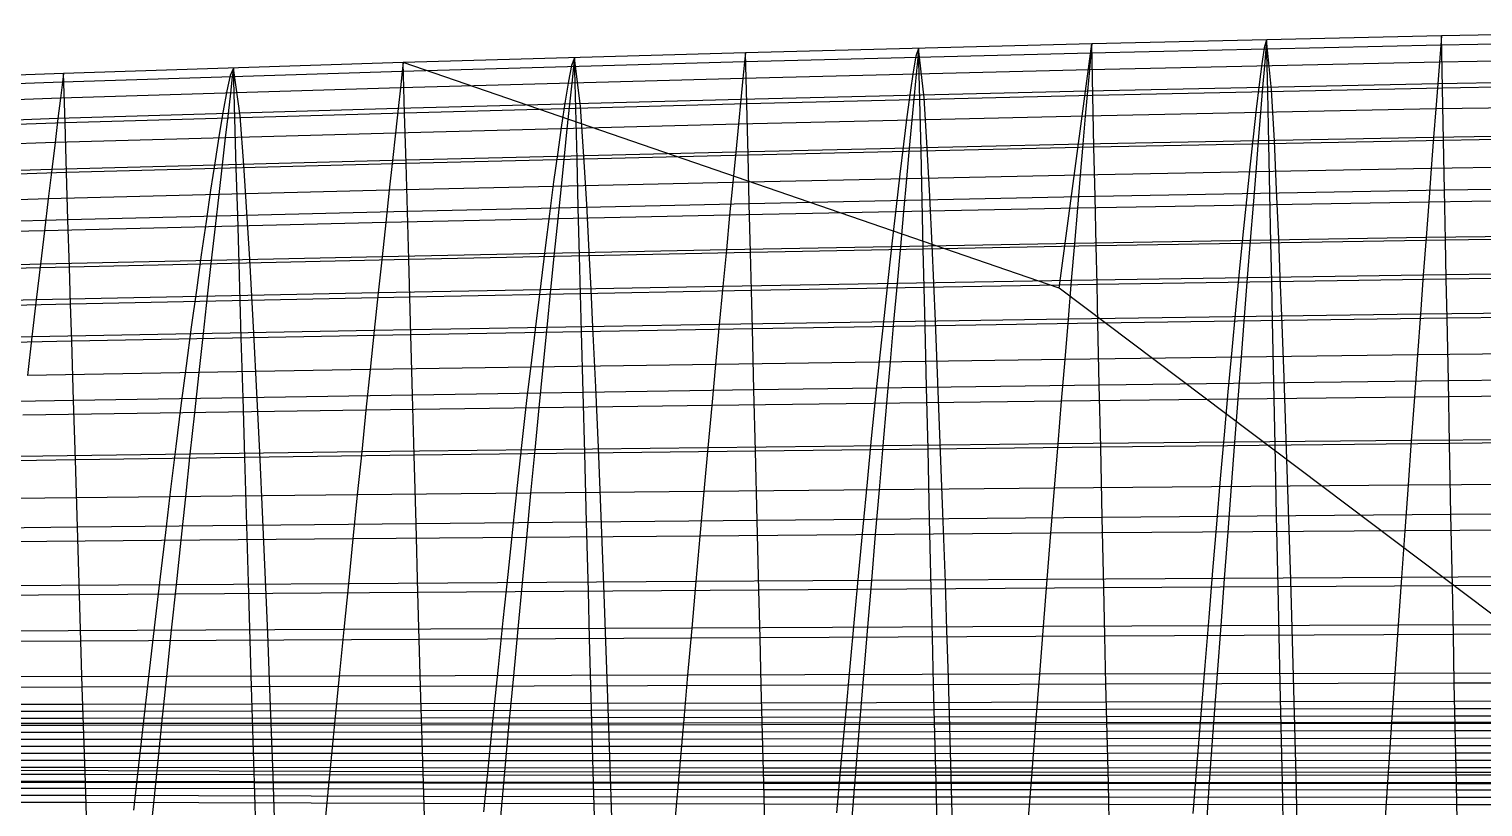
# Model space of a CAD drawing. Extents: x -530 to 530, y -2 to 255.
# Drawn here: x -269.4 to -172.4, y 202.1 to 254 of the extents above; entities that cross this region are included whole.
import ezdxf

# ---------------------------------------------------------------- set-up
doc = ezdxf.new("R2010")
doc.units = 0
doc.header["$MEASUREMENT"] = 0
doc.layers.add('default', color=7, linetype='Continuous')

msp = doc.modelspace()

# ---------------------------------------------------------------- linework, layer by layer
at = {"layer": 'default', "color": 5, "linetype": 'Continuous'}
for p, q in [((-175.155, 253.565, 23.389), (-198.49, 253.032, 31.824)), ((-175.155, 253.565, 23.389), (-198.49, 253.032, 31.824)), ((-175.155, 253.565, 23.389), (-175.203, 252.944, 23.26)), ((-151.002, 253.39, 17.173), (-175.203, 252.944, 23.26)), ((-150.961, 254.017, 17.306), (-175.155, 253.565, 23.389)), ((-150.961, 254.017, 17.306), (-175.155, 253.565, 23.389)), ((-221.586, 252.429, 40.057), (-244.416, 251.777, 48.146)), ((-221.586, 252.429, 40.057), (-244.416, 251.777, 48.146)), ((-221.586, 252.429, 40.057), (-221.646, 251.823, 39.934)), ((-198.544, 252.419, 31.698), (-221.646, 251.823, 39.934)), ((-198.49, 253.032, 31.824), (-221.586, 252.429, 40.057)), ((-198.49, 253.032, 31.824), (-221.586, 252.429, 40.057)), ((-198.544, 252.419, 31.698), (-198.642, 251.306, 31.467)), ((-198.49, 253.032, 31.824), (-198.544, 252.419, 31.698)), ((-175.203, 252.944, 23.26), (-198.544, 252.419, 31.698)), ((-175.203, 252.944, 23.26), (-175.291, 251.819, 23.024)), ((-151.078, 252.254, 16.932), (-175.291, 251.819, 23.024)), ((-244.416, 251.777, 48.146), (-267.082, 251.062, 56.161)), ((-244.416, 251.777, 48.146), (-267.082, 251.062, 56.161)), ((-221.646, 251.823, 39.934), (-244.482, 251.18, 48.027)), ((-244.416, 251.777, 48.146), (-244.482, 251.18, 48.027)), ((-221.646, 251.823, 39.934), (-221.755, 250.724, 39.71)), ((-198.642, 251.306, 31.467), (-221.755, 250.724, 39.71)), ((-198.642, 251.306, 31.467), (-198.768, 249.878, 31.175)), ((-175.291, 251.819, 23.024), (-198.642, 251.306, 31.467)), ((-175.291, 251.819, 23.024), (-175.402, 250.375, 22.724)), ((-267.154, 250.475, 56.047), (-288.612, 249.697, 66.347)), ((-267.082, 251.062, 56.161), (-288.535, 250.274, 66.456)), ((-267.082, 251.062, 56.161), (-288.535, 250.274, 66.456)), ((-267.154, 250.475, 56.047), (-267.286, 249.409, 55.84)), ((-244.482, 251.18, 48.027), (-267.154, 250.475, 56.047)), ((-267.082, 251.062, 56.161), (-267.154, 250.475, 56.047)), ((-244.482, 251.18, 48.027), (-244.603, 250.097, 47.811)), ((-221.755, 250.724, 39.71), (-244.603, 250.097, 47.811)), ((-221.755, 250.724, 39.71), (-221.894, 249.315, 39.426)), ((-175.402, 250.375, 22.724), (-198.768, 249.878, 31.175)), ((-175.402, 250.375, 22.724), (-175.532, 248.686, 22.375)), ((-151.174, 250.797, 16.626), (-175.402, 250.375, 22.724)), ((-267.286, 249.409, 55.84), (-288.752, 248.651, 66.148)), ((-267.286, 249.409, 55.84), (-267.453, 248.044, 55.576)), ((-244.603, 250.097, 47.811), (-267.286, 249.409, 55.84)), ((-244.603, 250.097, 47.811), (-244.756, 248.709, 47.536)), ((-221.894, 249.315, 39.426), (-244.756, 248.709, 47.536)), ((-221.894, 249.315, 39.426), (-222.055, 247.666, 39.095)), ((-198.768, 249.878, 31.175), (-221.894, 249.315, 39.426)), ((-198.768, 249.878, 31.175), (-198.914, 248.208, 30.834)), ((-244.756, 248.709, 47.536), (-267.453, 248.044, 55.576)), ((-244.756, 248.709, 47.536), (-244.935, 247.083, 47.217)), ((-175.532, 248.686, 22.375), (-198.914, 248.208, 30.834)), ((-175.532, 248.686, 22.375), (-175.678, 246.787, 21.986)), ((-151.286, 249.091, 16.269), (-175.532, 248.686, 22.375)), ((-267.453, 248.044, 55.576), (-288.931, 247.31, 65.895)), ((-267.453, 248.044, 55.576), (-267.648, 246.444, 55.269)), ((-222.055, 247.666, 39.095), (-244.935, 247.083, 47.217)), ((-222.055, 247.666, 39.095), (-222.236, 245.812, 38.725)), ((-198.914, 248.208, 30.834), (-222.055, 247.666, 39.095)), ((-198.914, 248.208, 30.834), (-199.077, 246.33, 30.454)), ((-267.648, 246.444, 55.269), (-289.14, 245.74, 65.601)), ((-267.648, 246.444, 55.269), (-267.866, 244.647, 54.927)), ((-244.935, 247.083, 47.217), (-267.648, 246.444, 55.269)), ((-244.935, 247.083, 47.217), (-245.135, 245.256, 46.86)), ((-175.678, 246.787, 21.986), (-199.077, 246.33, 30.454)), ((-175.678, 246.787, 21.986), (-175.835, 244.713, 21.566)), ((-151.411, 247.174, 15.871), (-175.678, 246.787, 21.986)), ((-222.236, 245.812, 38.725), (-245.135, 245.256, 46.86)), ((-222.236, 245.812, 38.725), (-222.432, 243.788, 38.327)), ((-199.077, 246.33, 30.454), (-222.236, 245.812, 38.725)), ((-199.077, 246.33, 30.454), (-199.254, 244.279, 30.045)), ((-267.866, 244.647, 54.927), (-289.373, 243.975, 65.274)), ((-267.866, 244.647, 54.927), (-268.102, 242.685, 54.558)), ((-245.135, 245.256, 46.86), (-267.866, 244.647, 54.927)), ((-245.135, 245.256, 46.86), (-245.352, 243.261, 46.476)), ((-175.835, 244.713, 21.566), (-199.254, 244.279, 30.045)), ((-175.835, 244.713, 21.566), (-176.004, 242.479, 21.118)), ((-151.547, 245.08, 15.442), (-175.835, 244.713, 21.566)), ((-222.432, 243.788, 38.327), (-245.352, 243.261, 46.476)), ((-222.432, 243.788, 38.327), (-222.641, 241.607, 37.902)), ((-199.254, 244.279, 30.045), (-222.432, 243.788, 38.327)), ((-199.254, 244.279, 30.045), (-199.443, 242.07, 29.607)), ((-268.102, 242.685, 54.558), (-289.625, 242.048, 64.92)), ((-268.102, 242.685, 54.558), (-268.354, 240.57, 54.164)), ((-245.352, 243.261, 46.476), (-268.102, 242.685, 54.558)), ((-245.352, 243.261, 46.476), (-245.583, 241.112, 46.066)), ((-176.004, 242.479, 21.118), (-199.443, 242.07, 29.607)), ((-176.004, 242.479, 21.118), (-176.182, 240.107, 20.647)), ((-151.692, 242.824, 14.984), (-176.004, 242.479, 21.118)), ((-222.641, 241.607, 37.902), (-245.583, 241.112, 46.066)), ((-222.641, 241.607, 37.902), (-222.862, 239.291, 37.454)), ((-199.443, 242.07, 29.607), (-222.641, 241.607, 37.902)), ((-199.443, 242.07, 29.607), (-199.643, 239.725, 29.147)), ((-268.354, 240.57, 54.164), (-289.895, 239.972, 64.543)), ((-268.354, 240.57, 54.164), (-268.621, 238.325, 53.75)), ((-245.583, 241.112, 46.066), (-268.354, 240.57, 54.164)), ((-245.583, 241.112, 46.066), (-245.828, 238.83, 45.634)), ((-199.643, 239.725, 29.147), (-222.862, 239.291, 37.454)), ((-199.643, 239.725, 29.147), (-199.851, 237.252, 28.668)), ((-176.182, 240.107, 20.647), (-199.643, 239.725, 29.147)), ((-176.182, 240.107, 20.647), (-176.367, 237.607, 20.156)), ((-151.845, 240.429, 14.502), (-176.182, 240.107, 20.647)), ((-245.828, 238.83, 45.634), (-268.621, 238.325, 53.75)), ((-245.828, 238.83, 45.634), (-246.083, 236.425, 45.185)), ((-222.862, 239.291, 37.454), (-245.828, 238.83, 45.634)), ((-222.862, 239.291, 37.454), (-223.093, 236.851, 36.989)), ((-268.621, 238.325, 53.75), (-290.18, 237.768, 64.146)), ((-268.621, 238.325, 53.75), (-268.899, 235.959, 53.319)), ((-152.005, 237.905, 14.001), (-176.367, 237.607, 20.156)), ((-223.093, 236.851, 36.989), (-246.083, 236.425, 45.185)), ((-223.093, 236.851, 36.989), (-223.333, 234.302, 36.506)), ((-199.851, 237.252, 28.668), (-223.093, 236.851, 36.989)), ((-199.851, 237.252, 28.668), (-200.068, 234.671, 28.171)), ((-176.367, 237.607, 20.156), (-199.851, 237.252, 28.668)), ((-176.367, 237.607, 20.156), (-176.56, 234.996, 19.647)), ((-268.899, 235.959, 53.319), (-290.477, 235.444, 63.733)), ((-268.899, 235.959, 53.319), (-269.188, 233.488, 52.872)), ((-246.083, 236.425, 45.185), (-268.899, 235.959, 53.319)), ((-246.083, 236.425, 45.185), (-246.348, 233.913, 44.719)), ((-176.56, 234.996, 19.647), (-200.068, 234.671, 28.171)), ((-176.56, 234.996, 19.647), (-176.759, 232.279, 19.126)), ((-152.171, 235.269, 13.48), (-176.56, 234.996, 19.647)), ((-246.348, 233.913, 44.719), (-269.188, 233.488, 52.872)), ((-246.348, 233.913, 44.719), (-246.621, 231.299, 44.242)), ((-223.333, 234.302, 36.506), (-246.348, 233.913, 44.719)), ((-223.333, 234.302, 36.506), (-223.579, 231.65, 36.011)), ((-200.068, 234.671, 28.171), (-223.333, 234.302, 36.506)), ((-200.068, 234.671, 28.171), (-200.29, 231.984, 27.663)), ((-269.188, 233.488, 52.872), (-290.787, 233.018, 63.305)), ((-269.188, 233.488, 52.872), (-269.486, 230.917, 52.415)), ((-200.29, 231.984, 27.663), (-223.579, 231.65, 36.011)), ((-200.29, 231.984, 27.663), (-200.52, 229.205, 27.141)), ((-176.759, 232.279, 19.126), (-200.29, 231.984, 27.663)), ((-176.759, 232.279, 19.126), (-176.963, 229.469, 18.591)), ((-152.342, 232.526, 12.948), (-176.759, 232.279, 19.126)), ((-246.621, 231.299, 44.242), (-269.486, 230.917, 52.415)), ((-246.621, 231.299, 44.242), (-246.902, 228.595, 43.753)), ((-223.579, 231.65, 36.011), (-246.621, 231.299, 44.242)), ((-223.579, 231.65, 36.011), (-223.833, 228.906, 35.504)), ((-223.833, 228.906, 35.504), (-246.902, 228.595, 43.753)), ((-223.833, 228.906, 35.504), (-224.092, 226.079, 34.987)), ((-200.52, 229.205, 27.141), (-223.833, 228.906, 35.504)), ((-200.52, 229.205, 27.141), (-200.754, 226.341, 26.61)), ((-176.963, 229.469, 18.591), (-200.52, 229.205, 27.141)), ((-176.963, 229.469, 18.591), (-177.171, 226.572, 18.047)), ((-152.518, 229.689, 12.401), (-176.963, 229.469, 18.591)), ((-246.902, 228.595, 43.753), (-269.792, 228.257, 51.945)), ((-246.902, 228.595, 43.753), (-247.189, 225.808, 43.255)), ((-224.092, 226.079, 34.987), (-247.189, 225.808, 43.255)), ((-224.092, 226.079, 34.987), (-224.356, 223.174, 34.464)), ((-200.754, 226.341, 26.61), (-224.092, 226.079, 34.987)), ((-200.754, 226.341, 26.61), (-200.992, 223.398, 26.071)), ((-177.171, 226.572, 18.047), (-200.754, 226.341, 26.61)), ((-177.171, 226.572, 18.047), (-177.384, 223.596, 17.496)), ((-152.697, 226.764, 11.844), (-177.171, 226.572, 18.047)), ((-247.189, 225.808, 43.255), (-270.105, 225.515, 51.467)), ((-247.189, 225.808, 43.255), (-247.481, 222.945, 42.751)), ((-224.356, 223.174, 34.464), (-247.481, 222.945, 42.751)), ((-224.356, 223.174, 34.464), (-224.624, 220.199, 33.933)), ((-200.992, 223.398, 26.071), (-224.356, 223.174, 34.464)), ((-200.992, 223.398, 26.071), (-201.235, 220.385, 25.524)), ((-177.384, 223.596, 17.496), (-200.992, 223.398, 26.071)), ((-177.384, 223.596, 17.496), (-177.6, 220.549, 16.935)), ((-152.88, 223.76, 11.281), (-177.384, 223.596, 17.496)), ((-247.481, 222.945, 42.751), (-270.423, 222.699, 50.983)), ((-247.481, 222.945, 42.751), (-247.778, 220.014, 42.238)), ((-224.624, 220.199, 33.933), (-247.778, 220.014, 42.238)), ((-224.624, 220.199, 33.933), (-224.896, 217.16, 33.399)), ((-201.235, 220.385, 25.524), (-224.624, 220.199, 33.933)), ((-201.235, 220.385, 25.524), (-201.48, 217.306, 24.975)), ((-177.6, 220.549, 16.935), (-201.235, 220.385, 25.524)), ((-177.6, 220.549, 16.935), (-177.818, 217.436, 16.372)), ((-153.066, 220.684, 10.707), (-177.6, 220.549, 16.935)), ((-247.778, 220.014, 42.238), (-270.747, 219.815, 50.491)), ((-247.778, 220.014, 42.238), (-248.078, 217.018, 41.723)), ((-201.48, 217.306, 24.975), (-224.896, 217.16, 33.399)), ((-201.48, 217.306, 24.975), (-201.728, 214.166, 24.419)), ((-177.818, 217.436, 16.372), (-201.48, 217.306, 24.975)), ((-177.818, 217.436, 16.372), (-178.039, 214.261, 15.802)), ((-153.254, 217.541, 10.132), (-177.818, 217.436, 16.372)), ((-248.078, 217.018, 41.723), (-271.074, 216.868, 49.997)), ((-248.078, 217.018, 41.723), (-248.382, 213.963, 41.202)), ((-224.896, 217.16, 33.399), (-248.078, 217.018, 41.723)), ((-224.896, 217.16, 33.399), (-225.171, 214.06, 32.858)), ((-248.382, 213.963, 41.202), (-271.406, 213.862, 49.498)), ((-248.382, 213.963, 41.202), (-248.689, 210.859, 40.679)), ((-225.171, 214.06, 32.858), (-248.382, 213.963, 41.202)), ((-225.171, 214.06, 32.858), (-225.448, 210.91, 32.315)), ((-201.728, 214.166, 24.419), (-225.171, 214.06, 32.858)), ((-201.728, 214.166, 24.419), (-201.979, 210.976, 23.86)), ((-178.039, 214.261, 15.802), (-201.728, 214.166, 24.419)), ((-178.039, 214.261, 15.802), (-178.262, 211.034, 15.23)), ((-153.445, 214.335, 9.549), (-178.039, 214.261, 15.802)), ((-248.689, 210.859, 40.679), (-271.741, 210.808, 48.996)), ((-248.689, 210.859, 40.679), (-248.998, 207.702, 40.156)), ((-225.448, 210.91, 32.315), (-248.689, 210.859, 40.679)), ((-225.448, 210.91, 32.315), (-225.727, 207.707, 31.773)), ((-201.979, 210.976, 23.86), (-225.448, 210.91, 32.315)), ((-201.979, 210.976, 23.86), (-202.231, 207.731, 23.302)), ((-178.262, 211.034, 15.23), (-201.979, 210.976, 23.86)), ((-178.262, 211.034, 15.23), (-178.487, 207.753, 14.657)), ((-153.637, 211.077, 8.963), (-178.262, 211.034, 15.23)), ((-248.998, 207.702, 40.156), (-272.077, 207.702, 48.494)), ((-248.998, 207.702, 40.156), (-249.308, 204.502, 39.631)), ((-225.727, 207.707, 31.773), (-248.998, 207.702, 40.156)), ((-225.727, 207.707, 31.773), (-226.008, 204.46, 31.228)), ((-202.231, 207.731, 23.302), (-225.727, 207.707, 31.773)), ((-202.231, 207.731, 23.302), (-202.484, 204.442, 22.741)), ((-178.487, 207.753, 14.657), (-202.231, 207.731, 23.302)), ((-178.487, 207.753, 14.657), (-178.713, 204.427, 14.083)), ((-153.83, 207.764, 8.378), (-178.487, 207.753, 14.657)), ((-249.308, 204.502, 39.631), (-272.416, 204.554, 47.991)), ((-249.308, 204.502, 39.631), (-249.621, 201.265, 39.104)), ((-226.008, 204.46, 31.228), (-249.308, 204.502, 39.631)), ((-226.008, 204.46, 31.228), (-226.29, 201.175, 30.681)), ((-202.484, 204.442, 22.741), (-226.008, 204.46, 31.228)), ((-202.484, 204.442, 22.741), (-202.74, 201.115, 22.179)), ((-178.713, 204.427, 14.083), (-202.484, 204.442, 22.741)), ((-178.713, 204.427, 14.083), (-178.94, 201.062, 13.506)), ((-154.024, 204.407, 7.791), (-178.713, 204.427, 14.083))]:
    msp.add_line(p, q, dxfattribs=at)
at = {"layer": 'default', "color": 4, "linetype": 'Continuous'}
for p, q in [((-186.822, 253.299, 27.607), (-186.978, 252.766, 27.112)), ((-186.485, 249.97, 29.031), (-186.822, 253.299, 27.607)), ((-210.211, 252.205, 35.458), (-210.394, 251.156, 34.987)), ((-210.038, 252.731, 35.941), (-210.211, 252.205, 35.458)), ((-209.663, 249.44, 37.334), (-210.038, 252.731, 35.941)), ((-186.978, 252.766, 27.112), (-187.142, 251.704, 26.63)), ((-255.749, 251.42, 52.153), (-255.961, 250.911, 51.696)), ((-255.292, 248.219, 53.48), (-255.749, 251.42, 52.153)), ((-233.193, 251.585, 43.63), (-233.396, 250.551, 43.172)), ((-233.001, 252.103, 44.101), (-233.193, 251.585, 43.63)), ((-232.587, 248.854, 45.462), (-233.001, 252.103, 44.101)), ((-187.142, 251.704, 26.63), (-187.321, 250.317, 26.12)), ((-255.961, 250.911, 51.696), (-256.184, 249.894, 51.252)), ((-233.396, 250.551, 43.172), (-233.617, 249.2, 42.688)), ((-210.394, 251.156, 34.987), (-210.594, 249.786, 34.489)), ((-187.321, 250.317, 26.12), (-187.516, 248.681, 25.577)), ((-256.184, 249.894, 51.252), (-256.427, 248.564, 50.783)), ((-210.594, 249.786, 34.489), (-210.811, 248.169, 33.959)), ((-209.46, 246.068, 38.216), (-209.663, 249.44, 37.334)), ((-186.301, 246.56, 29.932), (-186.485, 249.97, 29.031)), ((-256.427, 248.564, 50.783), (-256.692, 246.995, 50.285)), ((-233.617, 249.2, 42.688), (-233.858, 247.607, 42.173)), ((-232.361, 245.526, 46.323), (-232.587, 248.854, 45.462)), ((-187.516, 248.681, 25.577), (-187.724, 246.832, 25.006)), ((-255.044, 244.94, 54.32), (-255.292, 248.219, 53.48)), ((-233.858, 247.607, 42.173), (-234.114, 245.806, 41.632)), ((-210.811, 248.169, 33.959), (-211.042, 246.343, 33.403)), ((-256.692, 246.995, 50.285), (-256.973, 245.223, 49.762)), ((-187.724, 246.832, 25.006), (-187.941, 244.806, 24.415)), ((-186.152, 243.297, 30.704), (-186.301, 246.56, 29.932)), ((-234.114, 245.806, 41.632), (-234.382, 243.832, 41.071)), ((-232.178, 242.343, 47.062), (-232.361, 245.526, 46.323)), ((-211.042, 246.343, 33.403), (-211.284, 244.342, 32.826)), ((-209.294, 242.843, 38.972), (-209.46, 246.068, 38.216)), ((-256.973, 245.223, 49.762), (-257.268, 243.28, 49.22)), ((-254.842, 241.804, 55.041), (-255.044, 244.94, 54.32)), ((-187.941, 244.806, 24.415), (-188.167, 242.618, 23.808)), ((-234.382, 243.832, 41.071), (-234.66, 241.7, 40.497)), ((-211.284, 244.342, 32.826), (-211.535, 242.18, 32.235)), ((-257.268, 243.28, 49.22), (-257.574, 241.182, 48.666)), ((-209.14, 239.612, 39.693), (-209.294, 242.843, 38.972)), ((-188.167, 242.618, 23.808), (-188.402, 240.292, 23.18)), ((-186.012, 240.029, 31.439), (-186.152, 243.297, 30.704)), ((-254.655, 238.663, 55.728), (-254.842, 241.804, 55.041)), ((-234.66, 241.7, 40.497), (-234.951, 239.434, 39.902)), ((-232.008, 239.155, 47.766), (-232.178, 242.343, 47.062)), ((-211.535, 242.18, 32.235), (-211.797, 239.882, 31.622)), ((-257.574, 241.182, 48.666), (-257.893, 238.95, 48.091)), ((-211.797, 239.882, 31.622), (-212.065, 237.454, 31.002)), ((-209.027, 237.075, 40.235), (-209.14, 239.612, 39.693)), ((-188.402, 240.292, 23.18), (-188.642, 237.835, 22.544)), ((-185.911, 237.462, 31.993), (-186.012, 240.029, 31.439)), ((-257.893, 238.95, 48.091), (-258.219, 236.593, 47.51)), ((-254.518, 236.196, 56.245), (-254.655, 238.663, 55.728)), ((-234.951, 239.434, 39.902), (-235.247, 237.04, 39.3)), ((-231.883, 236.651, 48.296), (-232.008, 239.155, 47.766)), ((-188.642, 237.835, 22.544), (-188.891, 235.267, 21.888)), ((-235.247, 237.04, 39.3), (-235.554, 234.538, 38.679)), ((-231.76, 234.144, 48.82), (-231.883, 236.651, 48.296)), ((-212.065, 237.454, 31.002), (-212.342, 234.917, 30.363)), ((-208.915, 234.535, 40.771), (-209.027, 237.075, 40.235)), ((-185.81, 234.893, 32.54), (-185.911, 237.462, 31.993)), ((-258.219, 236.593, 47.51), (-258.556, 234.13, 46.911)), ((-254.383, 233.726, 56.756), (-254.518, 236.196, 56.245)), ((-212.342, 234.917, 30.363), (-212.621, 232.273, 29.723)), ((-188.891, 235.267, 21.888), (-189.142, 232.59, 21.232)), ((-185.658, 230.774, 33.388), (-185.81, 234.893, 32.54)), ((-258.556, 234.13, 46.911), (-258.897, 231.562, 46.311)), ((-235.554, 234.538, 38.679), (-235.864, 231.93, 38.058)), ((-231.574, 230.126, 49.632), (-231.76, 234.144, 48.82)), ((-208.747, 230.463, 41.602), (-208.915, 234.535, 40.771)), ((-254.178, 229.768, 57.548), (-254.383, 233.726, 56.756)), ((-235.864, 231.93, 38.058), (-236.183, 229.232, 37.42)), ((-212.621, 232.273, 29.723), (-212.909, 229.537, 29.066)), ((-189.142, 232.59, 21.232), (-189.4, 229.821, 20.558)), ((-258.897, 231.562, 46.311), (-259.247, 228.906, 45.696)), ((-231.399, 226.104, 50.413), (-231.574, 230.126, 49.632)), ((-208.588, 226.388, 42.401), (-208.747, 230.463, 41.602)), ((-185.515, 226.651, 34.203), (-185.658, 230.774, 33.388)), ((-259.247, 228.906, 45.696), (-259.597, 226.162, 45.09)), ((-253.986, 225.805, 58.311), (-254.178, 229.768, 57.548)), ((-236.183, 229.232, 37.42), (-236.501, 226.445, 36.792)), ((-212.909, 229.537, 29.066), (-213.199, 226.713, 28.411)), ((-189.4, 229.821, 20.558), (-189.66, 226.962, 19.886)), ((-189.66, 226.962, 19.886), (-189.909, 224.016, 19.256)), ((-259.597, 226.162, 45.09), (-259.938, 223.337, 44.509)), ((-236.501, 226.445, 36.792), (-236.811, 223.575, 36.189)), ((-231.206, 221.53, 51.287), (-231.399, 226.104, 50.413)), ((-213.199, 226.713, 28.411), (-213.477, 223.802, 27.797)), ((-208.414, 221.753, 43.295), (-208.588, 226.388, 42.401)), ((-185.357, 221.963, 35.115), (-185.515, 226.651, 34.203)), ((-253.774, 221.299, 59.163), (-253.986, 225.805, 58.311)), ((-259.938, 223.337, 44.509), (-260.286, 220.442, 43.92)), ((-236.811, 223.575, 36.189), (-237.128, 220.634, 35.578)), ((-213.477, 223.802, 27.797), (-213.763, 220.82, 27.168)), ((-189.909, 224.016, 19.256), (-190.166, 220.998, 18.61)), ((-253.579, 216.787, 59.976), (-253.774, 221.299, 59.163)), ((-231.028, 216.951, 52.12), (-231.206, 221.53, 51.287)), ((-208.252, 217.113, 44.146), (-208.414, 221.753, 43.295)), ((-185.212, 217.268, 35.985), (-185.357, 221.963, 35.115)), ((-260.286, 220.442, 43.92), (-260.631, 217.481, 43.337)), ((-237.128, 220.634, 35.578), (-237.442, 217.627, 34.973)), ((-213.763, 220.82, 27.168), (-214.047, 217.772, 26.544)), ((-190.166, 220.998, 18.61), (-190.421, 217.912, 17.971)), ((-260.631, 217.481, 43.337), (-260.986, 214.464, 42.742)), ((-237.442, 217.627, 34.973), (-237.765, 214.563, 34.355)), ((-214.047, 217.772, 26.544), (-214.338, 214.665, 25.907)), ((-190.421, 217.912, 17.971), (-190.682, 214.768, 17.317)), ((-185.121, 214.044, 36.551), (-185.212, 217.268, 35.985)), ((-253.457, 213.689, 60.506), (-253.579, 216.787, 59.976)), ((-230.917, 213.805, 52.663), (-231.028, 216.951, 52.12)), ((-208.152, 213.925, 44.702), (-208.252, 217.113, 44.146)), ((-260.986, 214.464, 42.742), (-261.343, 211.394, 42.144)), ((-237.765, 214.563, 34.355), (-238.09, 211.446, 33.735)), ((-214.338, 214.665, 25.907), (-214.631, 211.504, 25.268)), ((-190.682, 214.768, 17.317), (-190.946, 211.569, 16.661)), ((-253.334, 210.598, 61.032), (-253.457, 213.689, 60.506)), ((-230.804, 210.668, 53.202), (-230.917, 213.805, 52.663)), ((-208.049, 210.747, 45.254), (-208.152, 213.925, 44.702)), ((-185.027, 210.828, 37.114), (-185.121, 214.044, 36.551)), ((-238.09, 211.446, 33.735), (-238.412, 208.274, 33.124)), ((-214.631, 211.504, 25.268), (-214.922, 208.289, 24.638)), ((-190.946, 211.569, 16.661), (-191.206, 208.315, 16.014)), ((-261.343, 211.394, 42.144), (-261.696, 208.272, 41.556)), ((-253.101, 204.212, 62.1), (-253.334, 210.598, 61.032)), ((-230.592, 204.186, 54.296), (-230.804, 210.668, 53.202)), ((-207.858, 204.178, 46.373), (-208.049, 210.747, 45.254)), ((-184.856, 204.183, 38.255), (-185.027, 210.828, 37.114)), ((-243.224, 209.01, 54.482), (-265.788, 208.966, 62.336)), ((-243.21, 208.535, 54.553), (-265.773, 208.499, 62.406)), ((-197.507, 209.117, 38.443), (-220.506, 209.056, 46.542)), ((-197.496, 208.629, 38.518), (-220.494, 208.574, 46.615)), ((-150.198, 209.212, 24.148), (-174.271, 209.171, 30.127)), ((-150.189, 208.714, 24.225), (-174.261, 208.678, 30.203)), ((-243.196, 208.06, 54.625), (-265.758, 208.031, 62.476)), ((-243.183, 207.585, 54.696), (-265.744, 207.563, 62.545)), ((-261.696, 208.272, 41.556), (-262.056, 205.11, 40.959)), ((-238.412, 208.274, 33.124), (-238.739, 205.064, 32.504)), ((-197.485, 208.141, 38.592), (-220.481, 208.092, 46.688)), ((-197.473, 207.653, 38.667), (-220.469, 207.61, 46.762)), ((-214.922, 208.289, 24.638), (-215.217, 205.034, 23.998)), ((-191.206, 208.315, 16.014), (-191.471, 205.02, 15.358)), ((-150.181, 208.216, 24.302), (-174.251, 208.185, 30.279)), ((-150.172, 207.719, 24.38), (-174.241, 207.692, 30.355)), ((-243.169, 207.109, 54.768), (-265.729, 207.095, 62.615)), ((-243.155, 206.634, 54.839), (-265.714, 206.628, 62.685)), ((-197.462, 207.165, 38.742), (-220.456, 207.128, 46.835)), ((-197.451, 206.677, 38.817), (-220.444, 206.646, 46.908)), ((-150.163, 207.221, 24.457), (-174.23, 207.198, 30.431)), ((-150.154, 206.723, 24.534), (-174.22, 206.705, 30.507)), ((-243.141, 206.159, 54.911), (-265.699, 206.16, 62.754)), ((-243.128, 205.684, 54.982), (-265.684, 205.692, 62.824)), ((-197.439, 206.189, 38.892), (-220.431, 206.164, 46.981)), ((-197.428, 205.701, 38.966), (-220.419, 205.682, 47.055)), ((-150.146, 206.225, 24.612), (-174.21, 206.212, 30.583)), ((-150.137, 205.727, 24.689), (-174.2, 205.719, 30.66)), ((-243.114, 205.209, 55.054), (-265.669, 205.224, 62.894)), ((-243.1, 204.734, 55.126), (-265.654, 204.757, 62.964)), ((-262.056, 205.11, 40.959), (-262.415, 201.906, 40.369)), ((-238.739, 205.064, 32.504), (-239.066, 201.81, 31.892)), ((-197.417, 205.213, 39.041), (-220.407, 205.2, 47.128)), ((-197.406, 204.725, 39.116), (-220.394, 204.719, 47.201)), ((-215.217, 205.034, 23.998), (-215.513, 201.735, 23.367)), ((-191.471, 205.02, 15.358), (-191.737, 201.681, 14.71)), ((-150.128, 205.229, 24.766), (-174.19, 205.225, 30.736)), ((-150.119, 204.732, 24.843), (-174.18, 204.732, 30.812)), ((-243.087, 204.258, 55.197), (-265.639, 204.289, 63.033)), ((-243.073, 203.783, 55.269), (-265.625, 203.821, 63.103)), ((-252.879, 197.648, 63.139), (-253.101, 204.212, 62.1)), ((-230.39, 197.524, 55.361), (-230.592, 204.186, 54.296)), ((-197.394, 204.237, 39.191), (-220.382, 204.237, 47.274)), ((-197.383, 203.749, 39.265), (-220.369, 203.755, 47.348)), ((-207.674, 197.427, 47.461), (-207.858, 204.178, 46.373)), ((-184.69, 197.353, 39.365), (-184.856, 204.183, 38.255)), ((-150.111, 204.234, 24.921), (-174.17, 204.239, 30.888)), ((-150.102, 203.736, 24.998), (-174.159, 203.746, 30.964)), ((-243.059, 203.308, 55.34), (-265.61, 203.354, 63.173)), ((-243.045, 202.833, 55.412), (-265.595, 202.886, 63.242)), ((-197.372, 203.261, 39.34), (-220.357, 203.273, 47.421)), ((-197.36, 202.773, 39.415), (-220.345, 202.791, 47.494)), ((-150.093, 203.238, 25.075), (-174.149, 203.252, 31.04)), ((-150.084, 202.74, 25.153), (-174.139, 202.759, 31.116)), ((-243.032, 202.358, 55.483), (-265.58, 202.418, 63.312)), ((-197.349, 202.286, 39.49), (-220.332, 202.309, 47.567)), ((-150.076, 202.242, 25.23), (-174.129, 202.266, 31.192))]:
    msp.add_line(p, q, dxfattribs=at)
at = {"layer": 'default', "color": 7, "linetype": 'Continuous'}
for p, q in [((-186.822, 253.299, 27.607), (-186.874, 252.681, 27.479)), ((-186.749, 249.829, 28.131), (-186.822, 253.299, 27.607)), ((-210.038, 252.731, 35.941), (-210.095, 252.121, 35.816)), ((-209.957, 249.301, 36.455), (-210.038, 252.731, 35.941)), ((-186.874, 252.681, 27.479), (-186.967, 251.562, 27.246)), ((-255.749, 251.42, 52.153), (-255.818, 250.827, 52.037)), ((-255.652, 248.085, 52.645), (-255.749, 251.42, 52.153)), ((-233.064, 251.501, 43.98), (-233.179, 250.411, 43.76)), ((-233.001, 252.103, 44.101), (-233.064, 251.501, 43.98)), ((-232.912, 248.718, 44.605), (-233.001, 252.103, 44.101)), ((-210.095, 252.121, 35.816), (-210.199, 251.015, 35.589)), ((-186.967, 251.562, 27.246), (-187.085, 250.127, 26.95)), ((-255.818, 250.827, 52.037), (-255.944, 249.753, 51.825)), ((-233.179, 250.411, 43.76), (-233.325, 249.012, 43.481)), ((-210.199, 251.015, 35.589), (-210.331, 249.597, 35.3)), ((-255.944, 249.753, 51.825), (-256.105, 248.376, 51.556)), ((-210.331, 249.597, 35.3), (-210.485, 247.937, 34.964)), ((-209.876, 245.871, 36.97), (-209.957, 249.301, 36.455)), ((-187.085, 250.127, 26.95), (-187.223, 248.447, 26.605)), ((-186.676, 246.359, 28.655), (-186.749, 249.829, 28.131)), ((-256.105, 248.376, 51.556), (-256.292, 246.764, 51.243)), ((-233.325, 249.012, 43.481), (-233.495, 247.374, 43.156)), ((-232.823, 245.334, 45.108), (-232.912, 248.718, 44.605)), ((-187.223, 248.447, 26.605), (-187.378, 246.558, 26.22)), ((-255.554, 244.751, 53.136), (-255.652, 248.085, 52.645)), ((-233.495, 247.374, 43.156), (-233.686, 245.534, 42.793)), ((-210.485, 247.937, 34.964), (-210.657, 246.071, 34.59)), ((-256.292, 246.764, 51.243), (-256.501, 244.952, 50.894)), ((-187.378, 246.558, 26.22), (-187.545, 244.496, 25.805)), ((-186.606, 243.054, 29.155), (-186.676, 246.359, 28.655)), ((-233.686, 245.534, 42.793), (-233.892, 243.524, 42.401)), ((-210.657, 246.071, 34.59), (-210.843, 244.033, 34.186)), ((-209.799, 242.604, 37.459), (-209.876, 245.871, 36.97)), ((-256.501, 244.952, 50.894), (-256.727, 242.973, 50.517)), ((-255.461, 241.574, 53.603), (-255.554, 244.751, 53.136)), ((-232.738, 242.109, 45.587), (-232.823, 245.334, 45.108)), ((-187.545, 244.496, 25.805), (-187.723, 242.274, 25.363)), ((-233.892, 243.524, 42.401), (-234.112, 241.359, 41.984)), ((-210.843, 244.033, 34.186), (-211.042, 241.838, 33.754)), ((-256.727, 242.973, 50.517), (-256.969, 240.841, 50.115)), ((-209.722, 239.337, 37.949), (-209.799, 242.604, 37.459)), ((-186.537, 239.748, 29.654), (-186.606, 243.054, 29.155)), ((-255.369, 238.398, 54.071), (-255.461, 241.574, 53.603)), ((-232.653, 238.885, 46.066), (-232.738, 242.109, 45.587)), ((-211.042, 241.838, 33.754), (-211.252, 239.508, 33.301)), ((-187.723, 242.274, 25.363), (-187.912, 239.916, 24.897)), ((-256.969, 240.841, 50.115), (-257.224, 238.578, 49.692)), ((-234.112, 241.359, 41.984), (-234.345, 239.061, 41.544)), ((-187.912, 239.916, 24.897), (-188.109, 237.43, 24.412)), ((-186.482, 237.155, 30.047), (-186.537, 239.748, 29.654)), ((-234.345, 239.061, 41.544), (-234.588, 236.638, 41.087)), ((-232.586, 236.356, 46.443), (-232.653, 238.885, 46.066)), ((-211.252, 239.508, 33.301), (-211.472, 237.052, 32.829)), ((-209.662, 236.774, 38.334), (-209.722, 239.337, 37.949)), ((-257.224, 238.578, 49.692), (-257.491, 236.192, 49.252)), ((-255.295, 235.906, 54.439), (-255.369, 238.398, 54.071)), ((-211.472, 237.052, 32.829), (-211.7, 234.486, 32.339)), ((-209.601, 234.211, 38.72), (-209.662, 236.774, 38.334)), ((-188.109, 237.43, 24.412), (-188.314, 234.833, 23.909)), ((-186.427, 234.562, 30.439), (-186.482, 237.155, 30.047)), ((-257.491, 236.192, 49.252), (-257.768, 233.7, 48.796)), ((-255.222, 233.415, 54.807), (-255.295, 235.906, 54.439)), ((-234.588, 236.638, 41.087), (-234.84, 234.107, 40.612)), ((-232.519, 233.827, 46.82), (-232.586, 236.356, 46.443)), ((-188.314, 234.833, 23.909), (-188.525, 232.132, 23.395)), ((-234.84, 234.107, 40.612), (-235.1, 231.474, 40.127)), ((-232.413, 229.776, 47.422), (-232.519, 233.827, 46.82)), ((-211.7, 234.486, 32.339), (-211.935, 231.817, 31.837)), ((-209.504, 230.106, 39.335), (-209.601, 234.211, 38.72)), ((-186.339, 230.409, 31.066), (-186.427, 234.562, 30.439)), ((-257.768, 233.7, 48.796), (-258.054, 231.108, 48.329)), ((-255.106, 229.424, 55.394), (-255.222, 233.415, 54.807)), ((-211.935, 231.817, 31.837), (-212.176, 229.056, 31.322)), ((-188.525, 232.132, 23.395), (-188.741, 229.337, 22.866)), ((-258.054, 231.108, 48.329), (-258.347, 228.426, 47.849)), ((-235.1, 231.474, 40.127), (-235.367, 228.751, 39.628)), ((-209.408, 226.001, 39.95), (-209.504, 230.106, 39.335)), ((-186.252, 226.257, 31.693), (-186.339, 230.409, 31.066)), ((-254.989, 225.433, 55.981), (-255.106, 229.424, 55.394)), ((-232.307, 225.725, 48.024), (-232.413, 229.776, 47.422)), ((-212.176, 229.056, 31.322), (-212.423, 226.21, 30.799)), ((-188.741, 229.337, 22.866), (-188.963, 226.456, 22.328)), ((-258.347, 228.426, 47.849), (-258.647, 225.662, 47.361)), ((-235.367, 228.751, 39.628), (-235.64, 225.943, 39.121)), ((-212.423, 226.21, 30.799), (-212.674, 223.286, 30.268)), ((-209.298, 221.336, 40.649), (-209.408, 226.001, 39.95)), ((-188.963, 226.456, 22.328), (-189.188, 223.497, 21.784)), ((-186.152, 221.537, 32.406), (-186.252, 226.257, 31.693)), ((-258.647, 225.662, 47.361), (-258.952, 222.822, 46.867)), ((-254.857, 220.897, 56.649), (-254.989, 225.433, 55.981)), ((-235.64, 225.943, 39.121), (-235.918, 223.06, 38.608)), ((-232.185, 221.121, 48.708), (-232.307, 225.725, 48.024)), ((-212.674, 223.286, 30.268), (-212.93, 220.292, 29.728)), ((-189.188, 223.497, 21.784), (-189.417, 220.467, 21.23)), ((-258.952, 222.822, 46.867), (-259.262, 219.914, 46.365)), ((-235.918, 223.06, 38.608), (-236.201, 220.107, 38.085)), ((-209.188, 216.671, 41.349), (-209.298, 221.336, 40.649)), ((-186.053, 216.817, 33.119), (-186.152, 221.537, 32.406)), ((-254.724, 216.362, 57.317), (-254.857, 220.897, 56.649)), ((-232.064, 216.518, 49.393), (-232.185, 221.121, 48.708)), ((-212.93, 220.292, 29.728), (-213.188, 217.233, 29.187)), ((-189.417, 220.467, 21.23), (-189.649, 217.371, 20.673)), ((-259.262, 219.914, 46.365), (-259.576, 216.943, 45.86)), ((-236.201, 220.107, 38.085), (-236.487, 217.089, 37.561)), ((-189.649, 217.371, 20.673), (-189.884, 214.214, 20.11)), ((-259.576, 216.943, 45.86), (-259.894, 213.913, 45.35)), ((-254.633, 213.252, 57.776), (-254.724, 216.362, 57.317)), ((-236.487, 217.089, 37.561), (-236.777, 214.012, 37.03)), ((-231.981, 213.36, 49.863), (-232.064, 216.518, 49.393)), ((-213.188, 217.233, 29.187), (-213.45, 214.113, 28.638)), ((-209.112, 213.471, 41.829), (-209.188, 216.671, 41.349)), ((-185.984, 213.581, 33.609), (-186.053, 216.817, 33.119)), ((-259.894, 213.913, 45.35), (-260.215, 210.833, 44.837)), ((-236.777, 214.012, 37.03), (-237.069, 210.884, 36.497)), ((-213.45, 214.113, 28.638), (-213.714, 210.943, 28.088)), ((-209.036, 210.272, 42.309), (-209.112, 213.471, 41.829)), ((-189.884, 214.214, 20.11), (-190.121, 211.005, 19.545)), ((-185.916, 210.344, 34.098), (-185.984, 213.581, 33.609)), ((-254.542, 210.141, 58.234), (-254.633, 213.252, 57.776)), ((-231.898, 210.203, 50.333), (-231.981, 213.36, 49.863)), ((-260.215, 210.833, 44.837), (-260.537, 207.702, 44.325)), ((-237.069, 210.884, 36.497), (-237.362, 207.704, 35.964)), ((-213.714, 210.943, 28.088), (-213.979, 207.719, 27.537)), ((-190.121, 211.005, 19.545), (-190.359, 207.742, 18.98)), ((-254.343, 203.741, 59.204), (-254.542, 210.141, 58.234)), ((-231.716, 203.707, 51.327), (-231.898, 210.203, 50.333)), ((-208.871, 203.689, 43.326), (-209.036, 210.272, 42.309)), ((-185.767, 203.684, 35.134), (-185.916, 210.344, 34.098)), ((-260.537, 207.702, 44.325), (-260.862, 204.528, 43.811)), ((-237.362, 207.704, 35.964), (-237.658, 204.481, 35.429)), ((-213.979, 207.719, 27.537), (-214.246, 204.451, 26.985)), ((-190.359, 207.742, 18.98), (-190.598, 204.435, 18.412)), ((-260.862, 204.528, 43.811), (-261.189, 201.317, 43.295)), ((-254.15, 197.18, 60.173), (-254.343, 203.741, 59.204)), ((-237.658, 204.481, 35.429), (-237.955, 201.22, 34.892)), ((-231.54, 197.048, 52.32), (-231.716, 203.707, 51.327)), ((-214.246, 204.451, 26.985), (-214.515, 201.145, 26.43)), ((-208.711, 196.941, 44.34), (-208.871, 203.689, 43.326)), ((-190.598, 204.435, 18.412), (-190.84, 201.089, 17.842)), ((-185.622, 196.857, 36.168), (-185.767, 203.684, 35.134))]:
    msp.add_line(p, q, dxfattribs=at)
at = {"layer": 'default', "color": 3, "linetype": 'Continuous'}
for p, q in [((-175.086, 250.076, 23.918), (-175.155, 253.565, 23.389)), ((-221.502, 249.02, 40.566), (-221.586, 252.429, 40.057)), ((-198.413, 249.581, 32.344), (-198.49, 253.032, 31.824)), ((-244.323, 248.416, 48.643), (-244.416, 251.777, 48.146)), ((-266.981, 247.754, 56.646), (-267.082, 251.062, 56.161)), ((-150.901, 250.496, 17.843), (-175.086, 250.076, 23.918)), ((-198.413, 249.581, 32.344), (-221.502, 249.02, 40.566)), ((-175.086, 250.076, 23.918), (-198.413, 249.581, 32.344)), ((-198.336, 246.13, 32.864), (-198.413, 249.581, 32.344)), ((-175.016, 246.588, 24.447), (-175.086, 250.076, 23.918)), ((-244.323, 248.416, 48.643), (-266.981, 247.754, 56.646)), ((-221.502, 249.02, 40.566), (-244.323, 248.416, 48.643)), ((-244.229, 245.055, 49.14), (-244.323, 248.416, 48.643)), ((-221.417, 245.612, 41.075), (-221.502, 249.02, 40.566)), ((-266.981, 247.754, 56.646), (-288.427, 247.024, 66.927)), ((-266.879, 244.446, 57.131), (-266.981, 247.754, 56.646)), ((-175.016, 246.588, 24.447), (-198.336, 246.13, 32.864)), ((-150.841, 246.975, 18.38), (-175.016, 246.588, 24.447)), ((-174.95, 243.264, 24.951), (-175.016, 246.588, 24.447)), ((-221.417, 245.612, 41.075), (-244.229, 245.055, 49.14)), ((-198.336, 246.13, 32.864), (-221.417, 245.612, 41.075)), ((-221.336, 242.365, 41.56), (-221.417, 245.612, 41.075)), ((-198.262, 242.843, 33.358), (-198.336, 246.13, 32.864)), ((-266.879, 244.446, 57.131), (-288.319, 243.774, 67.398)), ((-244.229, 245.055, 49.14), (-266.879, 244.446, 57.131)), ((-266.783, 241.295, 57.592), (-266.879, 244.446, 57.131)), ((-244.14, 241.854, 49.614), (-244.229, 245.055, 49.14)), ((-150.784, 243.621, 18.891), (-174.95, 243.264, 24.951)), ((-198.262, 242.843, 33.358), (-221.336, 242.365, 41.56)), ((-174.95, 243.264, 24.951), (-198.262, 242.843, 33.358)), ((-198.189, 239.555, 33.853), (-198.262, 242.843, 33.358)), ((-174.884, 239.941, 25.454), (-174.95, 243.264, 24.951)), ((-244.14, 241.854, 49.614), (-266.783, 241.295, 57.592)), ((-221.336, 242.365, 41.56), (-244.14, 241.854, 49.614)), ((-244.051, 238.652, 50.088), (-244.14, 241.854, 49.614)), ((-221.256, 239.118, 42.045), (-221.336, 242.365, 41.56)), ((-266.783, 241.295, 57.592), (-288.216, 240.677, 67.847)), ((-266.686, 238.143, 58.054), (-266.783, 241.295, 57.592)), ((-174.884, 239.941, 25.454), (-198.189, 239.555, 33.853)), ((-150.727, 240.267, 19.403), (-174.884, 239.941, 25.454)), ((-174.832, 237.334, 25.851), (-174.884, 239.941, 25.454)), ((-244.051, 238.652, 50.088), (-266.686, 238.143, 58.054)), ((-221.256, 239.118, 42.045), (-244.051, 238.652, 50.088)), ((-243.981, 236.141, 50.46), (-244.051, 238.652, 50.088)), ((-198.189, 239.555, 33.853), (-221.256, 239.118, 42.045)), ((-221.192, 236.571, 42.426), (-221.256, 239.118, 42.045)), ((-198.131, 236.976, 34.242), (-198.189, 239.555, 33.853)), ((-266.686, 238.143, 58.054), (-288.114, 237.581, 68.295)), ((-266.61, 235.671, 58.417), (-266.686, 238.143, 58.054)), ((-150.682, 237.636, 19.805), (-174.832, 237.334, 25.851)), ((-198.131, 236.976, 34.242), (-221.192, 236.571, 42.426)), ((-174.832, 237.334, 25.851), (-198.131, 236.976, 34.242)), ((-198.073, 234.398, 34.632), (-198.131, 236.976, 34.242)), ((-174.78, 234.727, 26.247), (-174.832, 237.334, 25.851)), ((-243.981, 236.141, 50.46), (-266.61, 235.671, 58.417)), ((-221.192, 236.571, 42.426), (-243.981, 236.141, 50.46)), ((-243.911, 233.63, 50.833), (-243.981, 236.141, 50.46)), ((-221.128, 234.024, 42.808), (-221.192, 236.571, 42.426)), ((-266.61, 235.671, 58.417), (-288.033, 235.152, 68.648)), ((-266.533, 233.199, 58.78), (-266.61, 235.671, 58.417)), ((-174.78, 234.727, 26.247), (-198.073, 234.398, 34.632)), ((-150.637, 235.005, 20.208), (-174.78, 234.727, 26.247)), ((-174.697, 230.552, 26.88), (-174.78, 234.727, 26.247)), ((-221.128, 234.024, 42.808), (-243.911, 233.63, 50.833)), ((-198.073, 234.398, 34.632), (-221.128, 234.024, 42.808)), ((-221.027, 229.945, 43.417), (-221.128, 234.024, 42.808)), ((-197.981, 230.267, 35.253), (-198.073, 234.398, 34.632)), ((-266.533, 233.199, 58.78), (-287.952, 232.723, 69.001)), ((-243.911, 233.63, 50.833), (-266.533, 233.199, 58.78)), ((-266.412, 229.24, 59.36), (-266.533, 233.199, 58.78)), ((-243.799, 229.607, 51.428), (-243.911, 233.63, 50.833)), ((-221.027, 229.945, 43.417), (-243.799, 229.607, 51.428)), ((-197.981, 230.267, 35.253), (-221.027, 229.945, 43.417)), ((-220.926, 225.865, 44.025), (-221.027, 229.945, 43.417)), ((-174.697, 230.552, 26.88), (-197.981, 230.267, 35.253)), ((-197.889, 226.137, 35.874), (-197.981, 230.267, 35.253)), ((-150.566, 230.791, 20.85), (-174.697, 230.552, 26.88)), ((-174.615, 226.376, 27.512), (-174.697, 230.552, 26.88)), ((-266.412, 229.24, 59.36), (-287.823, 228.833, 69.564)), ((-243.799, 229.607, 51.428), (-266.412, 229.24, 59.36)), ((-266.291, 225.281, 59.94), (-266.412, 229.24, 59.36)), ((-243.687, 225.585, 52.023), (-243.799, 229.607, 51.428)), ((-197.889, 226.137, 35.874), (-220.926, 225.865, 44.025)), ((-174.615, 226.376, 27.512), (-197.889, 226.137, 35.874)), ((-197.784, 221.443, 36.581), (-197.889, 226.137, 35.874)), ((-150.494, 226.577, 21.492), (-174.615, 226.376, 27.512)), ((-174.52, 221.631, 28.231), (-174.615, 226.376, 27.512)), ((-266.291, 225.281, 59.94), (-287.694, 224.943, 70.128)), ((-243.687, 225.585, 52.023), (-266.291, 225.281, 59.94)), ((-266.153, 220.781, 60.599), (-266.291, 225.281, 59.94)), ((-220.926, 225.865, 44.025), (-243.687, 225.585, 52.023)), ((-243.56, 221.013, 52.699), (-243.687, 225.585, 52.023)), ((-220.811, 221.229, 44.718), (-220.926, 225.865, 44.025)), ((-220.811, 221.229, 44.718), (-243.56, 221.013, 52.699)), ((-197.784, 221.443, 36.581), (-220.811, 221.229, 44.718)), ((-220.696, 216.593, 45.41), (-220.811, 221.229, 44.718)), ((-174.52, 221.631, 28.231), (-197.784, 221.443, 36.581)), ((-197.68, 216.748, 37.288), (-197.784, 221.443, 36.581)), ((-150.413, 221.787, 22.223), (-174.52, 221.631, 28.231)), ((-174.426, 216.886, 28.951), (-174.52, 221.631, 28.231)), ((-266.153, 220.781, 60.599), (-287.547, 220.522, 70.768)), ((-243.56, 221.013, 52.699), (-266.153, 220.781, 60.599)), ((-266.015, 216.282, 61.258), (-266.153, 220.781, 60.599)), ((-243.433, 216.442, 53.376), (-243.56, 221.013, 52.699)), ((-243.433, 216.442, 53.376), (-266.015, 216.282, 61.258)), ((-220.696, 216.593, 45.41), (-243.433, 216.442, 53.376)), ((-243.345, 213.307, 53.84), (-243.433, 216.442, 53.376)), ((-197.68, 216.748, 37.288), (-220.696, 216.593, 45.41)), ((-220.616, 213.414, 45.885), (-220.696, 216.593, 45.41)), ((-174.426, 216.886, 28.951), (-197.68, 216.748, 37.288)), ((-197.608, 213.529, 37.773), (-197.68, 216.748, 37.288)), ((-150.332, 216.998, 22.953), (-174.426, 216.886, 28.951)), ((-174.361, 213.632, 29.445), (-174.426, 216.886, 28.951)), ((-266.015, 216.282, 61.258), (-287.401, 216.101, 71.409)), ((-265.92, 213.196, 61.711), (-266.015, 216.282, 61.258)), ((-220.616, 213.414, 45.885), (-243.345, 213.307, 53.84)), ((-197.608, 213.529, 37.773), (-220.616, 213.414, 45.885)), ((-220.537, 210.234, 46.361), (-220.616, 213.414, 45.885)), ((-174.361, 213.632, 29.445), (-197.608, 213.529, 37.773)), ((-197.536, 210.31, 38.258), (-197.608, 213.529, 37.773)), ((-150.276, 213.714, 23.455), (-174.361, 213.632, 29.445)), ((-174.297, 210.378, 29.939), (-174.361, 213.632, 29.445)), ((-265.92, 213.196, 61.711), (-287.3, 213.069, 71.849)), ((-243.345, 213.307, 53.84), (-265.92, 213.196, 61.711)), ((-265.825, 210.11, 62.164), (-265.92, 213.196, 61.711)), ((-243.258, 210.172, 54.305), (-243.345, 213.307, 53.84)), ((-265.825, 210.11, 62.164), (-287.199, 210.038, 72.289)), ((-243.258, 210.172, 54.305), (-265.825, 210.11, 62.164)), ((-265.619, 203.76, 63.121), (-265.825, 210.11, 62.164)), ((-220.537, 210.234, 46.361), (-243.258, 210.172, 54.305)), ((-243.067, 203.721, 55.287), (-243.258, 210.172, 54.305)), ((-197.536, 210.31, 38.258), (-220.537, 210.234, 46.361)), ((-220.364, 203.692, 47.367), (-220.537, 210.234, 46.361)), ((-174.297, 210.378, 29.939), (-197.536, 210.31, 38.258)), ((-197.378, 203.686, 39.285), (-197.536, 210.31, 38.258)), ((-150.22, 210.429, 23.957), (-174.297, 210.378, 29.939)), ((-174.155, 203.681, 30.984), (-174.297, 210.378, 29.939)), ((-265.619, 203.76, 63.121), (-286.979, 203.799, 73.219)), ((-265.418, 197.252, 64.077), (-265.619, 203.76, 63.121)), ((-243.067, 203.721, 55.287), (-265.619, 203.76, 63.121)), ((-242.882, 197.109, 56.268), (-243.067, 203.721, 55.287)), ((-220.364, 203.692, 47.367), (-243.067, 203.721, 55.287)), ((-220.197, 196.986, 48.371), (-220.364, 203.692, 47.367)), ((-197.378, 203.686, 39.285), (-220.364, 203.692, 47.367)), ((-197.226, 196.896, 40.31), (-197.378, 203.686, 39.285)), ((-174.155, 203.681, 30.984), (-197.378, 203.686, 39.285)), ((-174.018, 196.818, 32.027), (-174.155, 203.681, 30.984)), ((-150.098, 203.671, 25.018), (-174.155, 203.681, 30.984))]:
    msp.add_line(p, q, dxfattribs=at)
at = {"layer": 'default', "color": 30, "linetype": 'Continuous'}
for p, q in [((-200.657, 236.741, 110.34), (-198.49, 253.04, 31.824)), ((-200.657, 236.741, 110.34), (-244.416, 251.788, 48.146)), ((-166.284, 210.835, 226.63), (-200.657, 236.741, 110.34)), ((-265.788, 208.966, 62.336), (-287.159, 208.914, 72.456)), ((-220.506, 209.056, 46.542), (-243.224, 209.01, 54.482)), ((-220.494, 208.574, 46.615), (-243.21, 208.535, 54.553)), ((-174.271, 209.171, 30.127), (-197.507, 209.117, 38.443)), ((-174.261, 208.678, 30.203), (-197.496, 208.629, 38.518)), ((-265.773, 208.499, 62.406), (-287.144, 208.454, 72.524)), ((-265.758, 208.031, 62.476), (-287.128, 207.995, 72.592)), ((-265.744, 207.563, 62.545), (-287.112, 207.535, 72.659)), ((-220.481, 208.092, 46.688), (-243.196, 208.06, 54.625)), ((-220.469, 207.61, 46.762), (-243.183, 207.585, 54.696)), ((-174.251, 208.185, 30.279), (-197.485, 208.141, 38.592)), ((-174.241, 207.692, 30.355), (-197.473, 207.653, 38.667)), ((-265.729, 207.095, 62.615), (-287.096, 207.076, 72.727)), ((-265.714, 206.628, 62.685), (-287.08, 206.616, 72.795)), ((-220.456, 207.128, 46.835), (-243.169, 207.109, 54.768)), ((-220.444, 206.646, 46.908), (-243.155, 206.634, 54.839)), ((-174.23, 207.198, 30.431), (-197.462, 207.165, 38.742)), ((-174.22, 206.705, 30.507), (-197.451, 206.677, 38.817)), ((-265.699, 206.16, 62.754), (-287.064, 206.156, 72.863)), ((-265.684, 205.692, 62.824), (-287.049, 205.697, 72.93)), ((-220.431, 206.164, 46.981), (-243.141, 206.159, 54.911)), ((-220.419, 205.682, 47.055), (-243.128, 205.684, 54.982)), ((-174.21, 206.212, 30.583), (-197.439, 206.189, 38.892)), ((-174.2, 205.719, 30.66), (-197.428, 205.701, 38.966)), ((-265.669, 205.224, 62.894), (-287.033, 205.237, 72.998)), ((-265.654, 204.757, 62.964), (-287.017, 204.778, 73.066)), ((-220.407, 205.2, 47.128), (-243.114, 205.209, 55.054)), ((-220.394, 204.719, 47.201), (-243.1, 204.734, 55.126)), ((-174.19, 205.225, 30.736), (-197.417, 205.213, 39.041)), ((-174.18, 204.732, 30.812), (-197.406, 204.725, 39.116)), ((-265.639, 204.289, 63.033), (-287.001, 204.318, 73.134)), ((-265.625, 203.821, 63.103), (-286.985, 203.859, 73.201)), ((-220.382, 204.237, 47.274), (-243.087, 204.258, 55.197)), ((-220.369, 203.755, 47.348), (-243.073, 203.783, 55.269)), ((-174.17, 204.239, 30.888), (-197.394, 204.237, 39.191)), ((-174.159, 203.746, 30.964), (-197.383, 203.749, 39.265)), ((-265.61, 203.354, 63.173), (-286.97, 203.399, 73.269)), ((-265.595, 202.886, 63.242), (-286.954, 202.939, 73.337)), ((-220.357, 203.273, 47.421), (-243.059, 203.308, 55.34)), ((-220.345, 202.791, 47.494), (-243.045, 202.833, 55.412)), ((-174.149, 203.252, 31.04), (-197.372, 203.261, 39.34)), ((-174.139, 202.759, 31.116), (-197.36, 202.773, 39.415)), ((-265.58, 202.418, 63.312), (-286.938, 202.48, 73.405)), ((-220.332, 202.309, 47.567), (-243.032, 202.358, 55.483)), ((-174.129, 202.266, 31.192), (-197.349, 202.286, 39.49))]:
    msp.add_line(p, q, dxfattribs=at)

doc.saveas('drawing.dxf')
